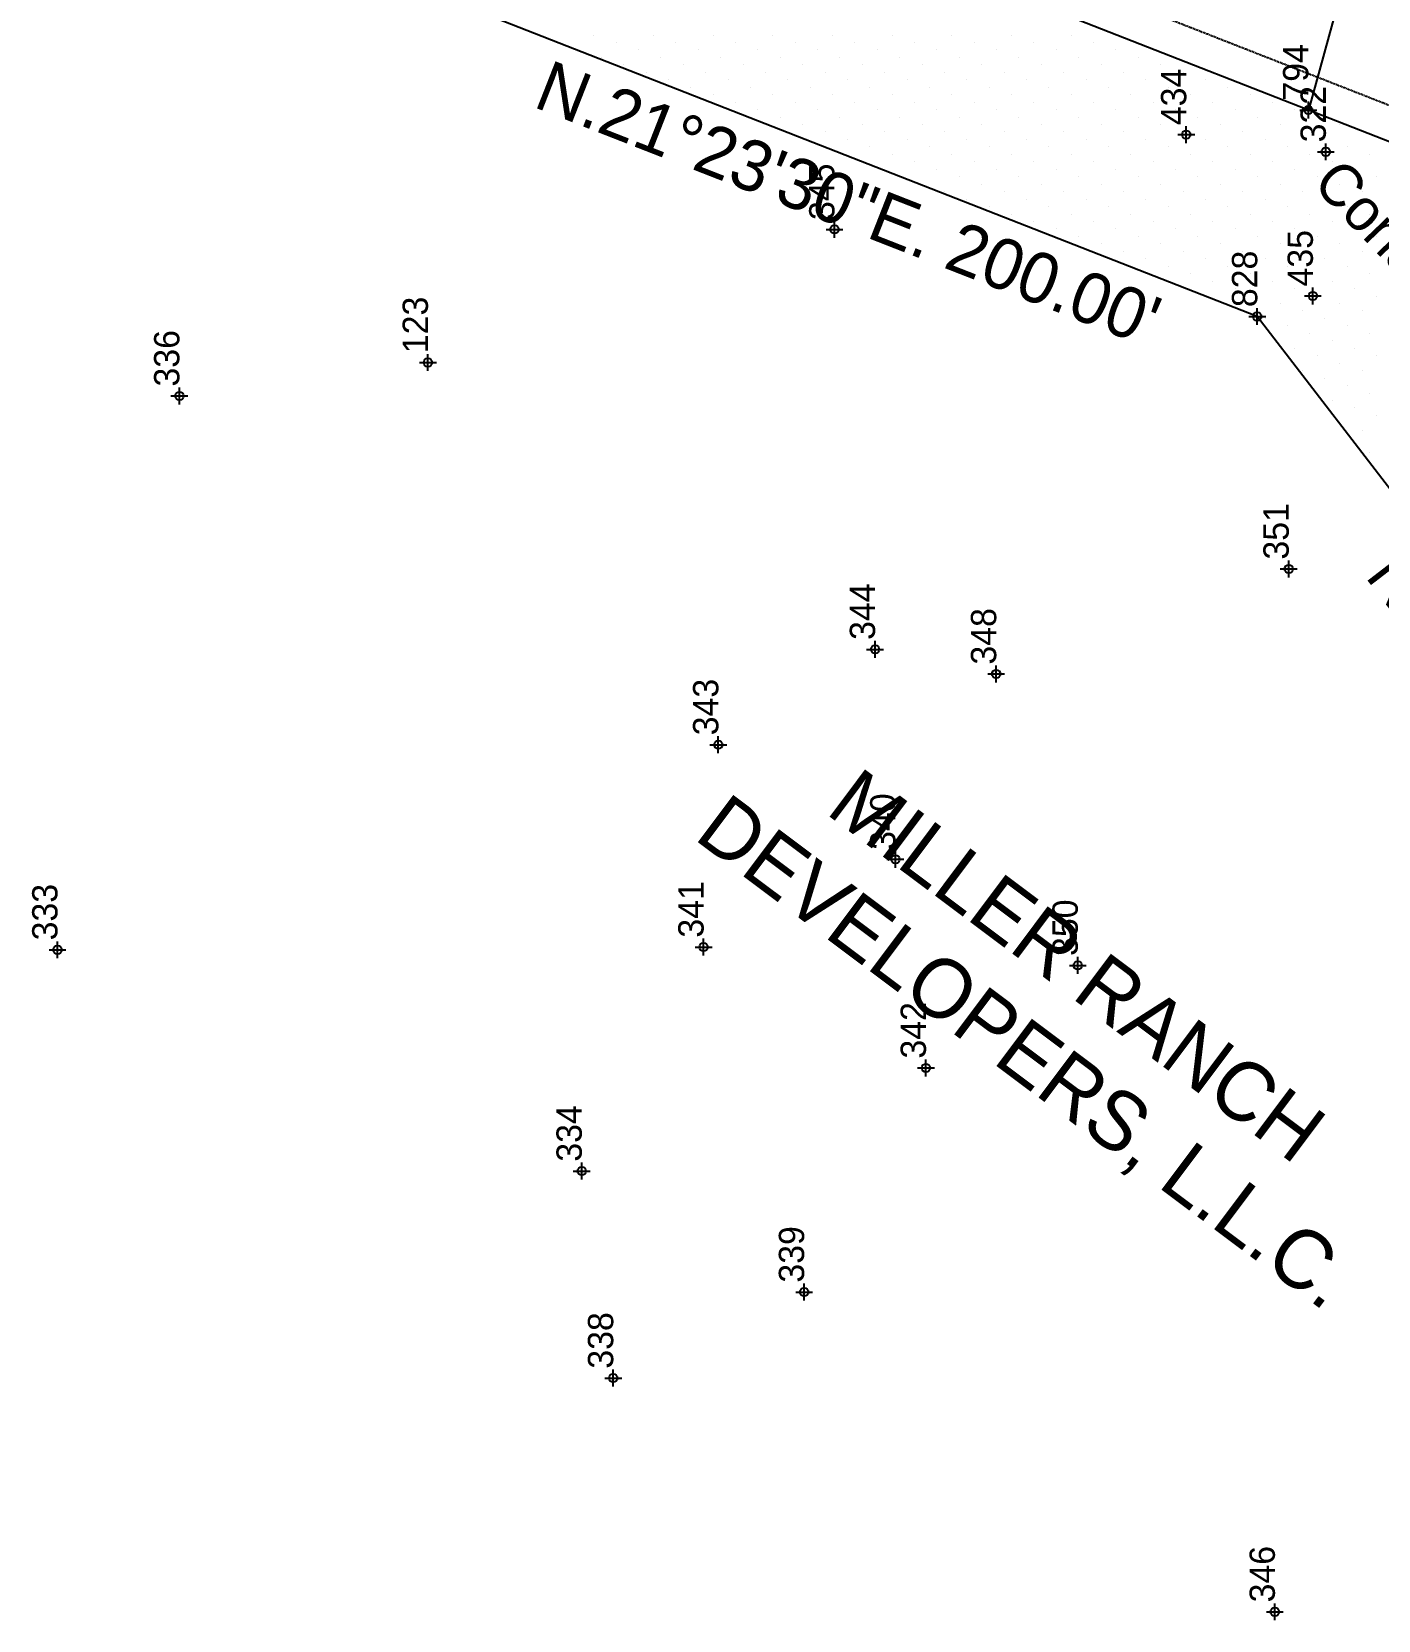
# Model space of a CAD drawing. Extents: x 26090 to 29323, y 9677 to 11446.
# Drawn here: x 26662.6 to 26981.7, y 10227.3 to 10603.8 of the extents above; entities that cross this region are included whole.
import ezdxf
from ezdxf.enums import TextEntityAlignment as Align

# ---------------------------------------------------------------- set-up
doc = ezdxf.new("R2010")
doc.units = 0
doc.header["$MEASUREMENT"] = 0
doc.header["$PDMODE"] = 34
doc.header["$PDSIZE"] = 2
doc.linetypes.add('HIDDEN', pattern=[0.375, 0.25, -0.125])
doc.layers.get('0').update_dxf_attribs({"linetype": 'CONTINUOUS'})
for name, color, linetype in [('V-ANNO', 7, 'CONTINUOUS'), ('V-CTRL', 8, 'CONTINUOUS'), ('V-ESMT', 5, 'HIDDEN'), ('V-PROP-DIM', 7, 'CONTINUOUS'), ('V-PROP-LINE', 1, 'CONTINUOUS'), ('V-PROP-PATT', 9, 'CONTINUOUS')]:
    doc.layers.add(name, color=color, linetype=linetype)
doc.styles.add('DASHED', font='DASHED')

# ---------------------------------------------------------------- blocks, each defined once
blk = doc.blocks.new('*X3')
at = {"color": 0}
for p, q in [((26795.81, 10603.07), (26795.81, 10603.07)), ((26801.11, 10601.3), (26801.11, 10601.3)), ((26809.95, 10603.07), (26809.95, 10603.07)), ((26815.26, 10601.3), (26815.26, 10601.3)), ((26824.1, 10603.07), (26824.1, 10603.07)), ((26829.4, 10601.3), (26829.4, 10601.3)), ((26838.24, 10603.07), (26838.24, 10603.07)), ((26843.54, 10601.3), (26843.54, 10601.3)), ((26852.38, 10603.07), (26852.38, 10603.07)), ((26857.68, 10601.3), (26857.68, 10601.3)), ((26866.52, 10603.07), (26866.52, 10603.07)), ((26871.83, 10601.3), (26871.83, 10601.3)), ((26880.66, 10603.07), (26880.66, 10603.07)), ((26885.97, 10601.3), (26885.97, 10601.3)), ((26894.81, 10603.07), (26894.81, 10603.07)), ((26900.11, 10601.3), (26900.11, 10601.3)), ((26908.95, 10603.07), (26908.95, 10603.07)), ((26914.25, 10601.3), (26914.25, 10601.3)), ((26792.28, 10599.53), (26792.28, 10599.53)), ((26797.58, 10597.76), (26797.58, 10597.76)), ((26802.88, 10596), (26802.88, 10596)), ((26806.42, 10599.53), (26806.42, 10599.53)), ((26811.72, 10597.76), (26811.72, 10597.76)), ((26817.02, 10596), (26817.02, 10596)), ((26820.56, 10599.53), (26820.56, 10599.53)), ((26825.86, 10597.76), (26825.86, 10597.76)), ((26831.17, 10596), (26831.17, 10596)), ((26834.7, 10599.53), (26834.7, 10599.53)), ((26840.01, 10597.76), (26840.01, 10597.76)), ((26845.31, 10596), (26845.31, 10596)), ((26848.84, 10599.53), (26848.84, 10599.53)), ((26854.15, 10597.76), (26854.15, 10597.76)), ((26859.45, 10596), (26859.45, 10596)), ((26862.99, 10599.53), (26862.99, 10599.53)), ((26868.29, 10597.76), (26868.29, 10597.76)), ((26873.59, 10596), (26873.59, 10596)), ((26877.13, 10599.53), (26877.13, 10599.53)), ((26882.43, 10597.76), (26882.43, 10597.76)), ((26887.74, 10596), (26887.74, 10596)), ((26891.27, 10599.53), (26891.27, 10599.53)), ((26896.57, 10597.76), (26896.57, 10597.76)), ((26901.88, 10596), (26901.88, 10596)), ((26905.41, 10599.53), (26905.41, 10599.53)), ((26910.72, 10597.76), (26910.72, 10597.76)), ((26916.02, 10596), (26916.02, 10596)), ((26919.56, 10599.53), (26919.56, 10599.53)), ((26924.86, 10597.76), (26924.86, 10597.76)), ((26930.16, 10596), (26930.16, 10596)), ((26808.19, 10594.23), (26808.19, 10594.23)), ((26813.49, 10592.46), (26813.49, 10592.46)), ((26822.33, 10594.23), (26822.33, 10594.23)), ((26827.63, 10592.46), (26827.63, 10592.46)), ((26836.47, 10594.23), (26836.47, 10594.23)), ((26841.77, 10592.46), (26841.77, 10592.46)), ((26850.61, 10594.23), (26850.61, 10594.23)), ((26855.92, 10592.46), (26855.92, 10592.46)), ((26864.75, 10594.23), (26864.75, 10594.23)), ((26870.06, 10592.46), (26870.06, 10592.46)), ((26878.9, 10594.23), (26878.9, 10594.23)), ((26884.2, 10592.46), (26884.2, 10592.46)), ((26893.04, 10594.23), (26893.04, 10594.23)), ((26898.34, 10592.46), (26898.34, 10592.46)), ((26907.18, 10594.23), (26907.18, 10594.23)), ((26912.48, 10592.46), (26912.48, 10592.46)), ((26921.32, 10594.23), (26921.32, 10594.23)), ((26926.63, 10592.46), (26926.63, 10592.46)), ((26935.47, 10594.23), (26935.47, 10594.23)), ((26940.77, 10592.46), (26940.77, 10592.46)), ((26818.79, 10590.69), (26818.79, 10590.69)), ((26824.1, 10588.92), (26824.1, 10588.92)), ((26832.93, 10590.69), (26832.93, 10590.69)), ((26838.24, 10588.92), (26838.24, 10588.92)), ((26847.08, 10590.69), (26847.08, 10590.69)), ((26852.38, 10588.92), (26852.38, 10588.92)), ((26861.22, 10590.69), (26861.22, 10590.69)), ((26866.52, 10588.92), (26866.52, 10588.92)), ((26875.36, 10590.69), (26875.36, 10590.69)), ((26880.66, 10588.92), (26880.66, 10588.92)), ((26889.5, 10590.69), (26889.5, 10590.69)), ((26894.81, 10588.92), (26894.81, 10588.92)), ((26903.65, 10590.69), (26903.65, 10590.69)), ((26908.95, 10588.92), (26908.95, 10588.92)), ((26917.79, 10590.69), (26917.79, 10590.69)), ((26923.09, 10588.92), (26923.09, 10588.92)), ((26931.93, 10590.69), (26931.93, 10590.69)), ((26937.23, 10588.92), (26937.23, 10588.92)), ((26946.07, 10590.69), (26946.07, 10590.69)), ((26951.37, 10588.92), (26951.37, 10588.92)), ((26829.4, 10587.16), (26829.4, 10587.16)), ((26834.7, 10585.39), (26834.7, 10585.39)), ((26843.54, 10587.16), (26843.54, 10587.16)), ((26848.84, 10585.39), (26848.84, 10585.39)), ((26857.68, 10587.16), (26857.68, 10587.16)), ((26862.99, 10585.39), (26862.99, 10585.39)), ((26871.83, 10587.16), (26871.83, 10587.16)), ((26877.13, 10585.39), (26877.13, 10585.39)), ((26885.97, 10587.16), (26885.97, 10587.16)), ((26891.27, 10585.39), (26891.27, 10585.39)), ((26900.11, 10587.16), (26900.11, 10587.16)), ((26905.41, 10585.39), (26905.41, 10585.39)), ((26914.25, 10587.16), (26914.25, 10587.16)), ((26919.56, 10585.39), (26919.56, 10585.39)), ((26928.39, 10587.16), (26928.39, 10587.16)), ((26933.7, 10585.39), (26933.7, 10585.39)), ((26942.54, 10587.16), (26942.54, 10587.16)), ((26947.84, 10585.39), (26947.84, 10585.39)), ((26956.68, 10587.16), (26956.68, 10587.16)), ((26961.98, 10585.39), (26961.98, 10585.39)), ((26840.01, 10583.62), (26840.01, 10583.62)), ((26845.31, 10581.85), (26845.31, 10581.85)), ((26854.15, 10583.62), (26854.15, 10583.62)), ((26859.45, 10581.85), (26859.45, 10581.85)), ((26868.29, 10583.62), (26868.29, 10583.62)), ((26873.59, 10581.85), (26873.59, 10581.85)), ((26882.43, 10583.62), (26882.43, 10583.62)), ((26887.74, 10581.85), (26887.74, 10581.85)), ((26896.57, 10583.62), (26896.57, 10583.62)), ((26901.88, 10581.85), (26901.88, 10581.85)), ((26910.72, 10583.62), (26910.72, 10583.62)), ((26916.02, 10581.85), (26916.02, 10581.85)), ((26924.86, 10583.62), (26924.86, 10583.62)), ((26930.16, 10581.85), (26930.16, 10581.85)), ((26939, 10583.62), (26939, 10583.62)), ((26944.3, 10581.85), (26944.3, 10581.85)), ((26953.14, 10583.62), (26953.14, 10583.62)), ((26958.45, 10581.85), (26958.45, 10581.85)), ((26967.28, 10583.62), (26967.28, 10583.62)), ((26972.59, 10581.85), (26972.59, 10581.85)), ((26850.61, 10580.09), (26850.61, 10580.09)), ((26855.92, 10578.32), (26855.92, 10578.32)), ((26864.75, 10580.09), (26864.75, 10580.09)), ((26870.06, 10578.32), (26870.06, 10578.32)), ((26878.9, 10580.09), (26878.9, 10580.09)), ((26884.2, 10578.32), (26884.2, 10578.32)), ((26893.04, 10580.09), (26893.04, 10580.09)), ((26898.34, 10578.32), (26898.34, 10578.32)), ((26907.18, 10580.09), (26907.18, 10580.09)), ((26912.48, 10578.32), (26912.48, 10578.32)), ((26921.32, 10580.09), (26921.32, 10580.09)), ((26926.63, 10578.32), (26926.63, 10578.32)), ((26935.47, 10580.09), (26935.47, 10580.09)), ((26940.77, 10578.32), (26940.77, 10578.32)), ((26949.61, 10580.09), (26949.61, 10580.09)), ((26954.91, 10578.32), (26954.91, 10578.32)), ((26963.75, 10580.09), (26963.75, 10580.09)), ((26969.05, 10578.32), (26969.05, 10578.32)), ((26977.89, 10580.09), (26977.89, 10580.09)), ((26861.22, 10576.55), (26861.22, 10576.55)), ((26866.52, 10574.78), (26866.52, 10574.78)), ((26875.36, 10576.55), (26875.36, 10576.55)), ((26880.66, 10574.78), (26880.66, 10574.78)), ((26889.5, 10576.55), (26889.5, 10576.55)), ((26894.81, 10574.78), (26894.81, 10574.78)), ((26903.65, 10576.55), (26903.65, 10576.55)), ((26908.95, 10574.78), (26908.95, 10574.78)), ((26917.79, 10576.55), (26917.79, 10576.55)), ((26923.09, 10574.78), (26923.09, 10574.78)), ((26931.93, 10576.55), (26931.93, 10576.55)), ((26937.23, 10574.78), (26937.23, 10574.78)), ((26946.07, 10576.55), (26946.07, 10576.55)), ((26951.37, 10574.78), (26951.37, 10574.78)), ((26960.21, 10576.55), (26960.21, 10576.55)), ((26965.52, 10574.78), (26965.52, 10574.78)), ((26974.36, 10576.55), (26974.36, 10576.55)), ((26979.66, 10574.78), (26979.66, 10574.78)), ((26871.83, 10573.01), (26871.83, 10573.01)), ((26877.13, 10571.25), (26877.13, 10571.25)), ((26885.97, 10573.01), (26885.97, 10573.01)), ((26891.27, 10571.25), (26891.27, 10571.25)), ((26900.11, 10573.01), (26900.11, 10573.01)), ((26905.41, 10571.25), (26905.41, 10571.25)), ((26914.25, 10573.01), (26914.25, 10573.01)), ((26919.56, 10571.25), (26919.56, 10571.25)), ((26928.39, 10573.01), (26928.39, 10573.01)), ((26933.7, 10571.25), (26933.7, 10571.25)), ((26942.54, 10573.01), (26942.54, 10573.01)), ((26947.84, 10571.25), (26947.84, 10571.25)), ((26956.68, 10573.01), (26956.68, 10573.01)), ((26961.98, 10571.25), (26961.98, 10571.25)), ((26970.82, 10573.01), (26970.82, 10573.01)), ((26976.12, 10571.25), (26976.12, 10571.25)), ((26873.59, 10567.71), (26873.59, 10567.71)), ((26878.9, 10565.94), (26878.9, 10565.94)), ((26882.43, 10569.48), (26882.43, 10569.48)), ((26887.74, 10567.71), (26887.74, 10567.71)), ((26893.04, 10565.94), (26893.04, 10565.94)), ((26896.57, 10569.48), (26896.57, 10569.48)), ((26901.88, 10567.71), (26901.88, 10567.71)), ((26907.18, 10565.94), (26907.18, 10565.94)), ((26910.72, 10569.48), (26910.72, 10569.48)), ((26916.02, 10567.71), (26916.02, 10567.71)), ((26921.32, 10565.94), (26921.32, 10565.94)), ((26924.86, 10569.48), (26924.86, 10569.48)), ((26930.16, 10567.71), (26930.16, 10567.71)), ((26935.47, 10565.94), (26935.47, 10565.94)), ((26939, 10569.48), (26939, 10569.48)), ((26944.3, 10567.71), (26944.3, 10567.71)), ((26949.61, 10565.94), (26949.61, 10565.94)), ((26953.14, 10569.48), (26953.14, 10569.48)), ((26958.45, 10567.71), (26958.45, 10567.71)), ((26963.75, 10565.94), (26963.75, 10565.94)), ((26967.28, 10569.48), (26967.28, 10569.48)), ((26972.59, 10567.71), (26972.59, 10567.71)), ((26977.89, 10565.94), (26977.89, 10565.94)), ((26981.43, 10569.48), (26981.43, 10569.48)), ((26884.2, 10564.18), (26884.2, 10564.18)), ((26889.5, 10562.41), (26889.5, 10562.41)), ((26898.34, 10564.18), (26898.34, 10564.18)), ((26903.65, 10562.41), (26903.65, 10562.41)), ((26912.48, 10564.18), (26912.48, 10564.18)), ((26917.79, 10562.41), (26917.79, 10562.41)), ((26926.63, 10564.18), (26926.63, 10564.18)), ((26931.93, 10562.41), (26931.93, 10562.41)), ((26940.77, 10564.18), (26940.77, 10564.18)), ((26946.07, 10562.41), (26946.07, 10562.41)), ((26954.91, 10564.18), (26954.91, 10564.18)), ((26960.21, 10562.41), (26960.21, 10562.41)), ((26969.05, 10564.18), (26969.05, 10564.18)), ((26974.36, 10562.41), (26974.36, 10562.41)), ((26894.81, 10560.64), (26894.81, 10560.64)), ((26900.11, 10558.87), (26900.11, 10558.87)), ((26908.95, 10560.64), (26908.95, 10560.64)), ((26914.25, 10558.87), (26914.25, 10558.87)), ((26923.09, 10560.64), (26923.09, 10560.64)), ((26928.39, 10558.87), (26928.39, 10558.87)), ((26937.23, 10560.64), (26937.23, 10560.64)), ((26942.54, 10558.87), (26942.54, 10558.87)), ((26951.37, 10560.64), (26951.37, 10560.64)), ((26956.68, 10558.87), (26956.68, 10558.87)), ((26965.52, 10560.64), (26965.52, 10560.64)), ((26970.82, 10558.87), (26970.82, 10558.87)), ((26979.66, 10560.64), (26979.66, 10560.64)), ((26905.41, 10557.1), (26905.41, 10557.1)), ((26910.72, 10555.34), (26910.72, 10555.34)), ((26919.56, 10557.1), (26919.56, 10557.1)), ((26924.86, 10555.34), (26924.86, 10555.34)), ((26933.7, 10557.1), (26933.7, 10557.1)), ((26939, 10555.34), (26939, 10555.34)), ((26947.84, 10557.1), (26947.84, 10557.1)), ((26953.14, 10555.34), (26953.14, 10555.34)), ((26961.98, 10557.1), (26961.98, 10557.1)), ((26967.28, 10555.34), (26967.28, 10555.34)), ((26976.12, 10557.1), (26976.12, 10557.1)), ((26981.43, 10555.34), (26981.43, 10555.34)), ((26916.02, 10553.57), (26916.02, 10553.57)), ((26921.32, 10551.8), (26921.32, 10551.8)), ((26930.16, 10553.57), (26930.16, 10553.57)), ((26935.47, 10551.8), (26935.47, 10551.8)), ((26944.3, 10553.57), (26944.3, 10553.57)), ((26949.61, 10551.8), (26949.61, 10551.8)), ((26958.45, 10553.57), (26958.45, 10553.57)), ((26963.75, 10551.8), (26963.75, 10551.8)), ((26972.59, 10553.57), (26972.59, 10553.57)), ((26977.89, 10551.8), (26977.89, 10551.8)), ((26926.63, 10550.03), (26926.63, 10550.03)), ((26931.93, 10548.27), (26931.93, 10548.27)), ((26940.77, 10550.03), (26940.77, 10550.03)), ((26946.07, 10548.27), (26946.07, 10548.27)), ((26954.91, 10550.03), (26954.91, 10550.03)), ((26960.21, 10548.27), (26960.21, 10548.27)), ((26969.05, 10550.03), (26969.05, 10550.03)), ((26974.36, 10548.27), (26974.36, 10548.27)), ((26937.23, 10546.5), (26937.23, 10546.5)), ((26942.54, 10544.73), (26942.54, 10544.73)), ((26951.37, 10546.5), (26951.37, 10546.5)), ((26956.68, 10544.73), (26956.68, 10544.73)), ((26965.52, 10546.5), (26965.52, 10546.5)), ((26970.82, 10544.73), (26970.82, 10544.73)), ((26979.66, 10546.5), (26979.66, 10546.5)), ((26947.84, 10542.96), (26947.84, 10542.96)), ((26953.14, 10541.19), (26953.14, 10541.19)), ((26958.45, 10539.43), (26958.45, 10539.43)), ((26961.98, 10542.96), (26961.98, 10542.96)), ((26967.28, 10541.19), (26967.28, 10541.19)), ((26972.59, 10539.43), (26972.59, 10539.43)), ((26976.12, 10542.96), (26976.12, 10542.96)), ((26981.43, 10541.19), (26981.43, 10541.19)), ((26954.91, 10535.89), (26954.91, 10535.89)), ((26963.75, 10537.66), (26963.75, 10537.66)), ((26969.05, 10535.89), (26969.05, 10535.89)), ((26977.89, 10537.66), (26977.89, 10537.66)), ((26960.21, 10534.12), (26960.21, 10534.12)), ((26965.52, 10532.36), (26965.52, 10532.36)), ((26974.36, 10534.12), (26974.36, 10534.12)), ((26979.66, 10532.36), (26979.66, 10532.36)), ((26961.98, 10528.82), (26961.98, 10528.82)), ((26970.82, 10530.59), (26970.82, 10530.59)), ((26976.12, 10528.82), (26976.12, 10528.82)), ((26967.28, 10527.05), (26967.28, 10527.05)), ((26972.59, 10525.28), (26972.59, 10525.28)), ((26981.43, 10527.05), (26981.43, 10527.05)), ((26963.75, 10523.52), (26963.75, 10523.52)), ((26969.05, 10521.75), (26969.05, 10521.75)), ((26977.89, 10523.52), (26977.89, 10523.52)), ((26974.36, 10519.98), (26974.36, 10519.98)), ((26979.66, 10518.21), (26979.66, 10518.21)), ((26970.82, 10516.45), (26970.82, 10516.45)), ((26976.12, 10514.68), (26976.12, 10514.68)), ((26972.59, 10511.14), (26972.59, 10511.14)), ((26977.89, 10509.37), (26977.89, 10509.37)), ((26981.43, 10512.91), (26981.43, 10512.91)), ((26979.66, 10504.07), (26979.66, 10504.07))]:
    blk.add_line(p, q, dxfattribs=at)

msp = doc.modelspace()

# ---------------------------------------------------------------- linework, layer by layer
at = {"layer": 'V-CTRL'}
for p in [(26965.16, 10585.3), (26936.23, 10579.47), (26969.31, 10575.39), (26852.84, 10556.99), (26966.24, 10541.23), (26953.05, 10536.34), (26953.05, 10536.34), (26756.48, 10525.44), (26697.56, 10517.52), (26960.51, 10476.5), (26862.47, 10457.45), (26891.18, 10451.61), (26825.31, 10434.85), (26867.29, 10407.69), (26821.82, 10386.88), (26668.67, 10386.23), (26910.51, 10382.54), (26874.53, 10358.22), (26792.94, 10333.77), (26845.65, 10305.1), (26800.4, 10284.7), (26957.23, 10229.3)]:
    msp.add_point(p, dxfattribs=at)
at = {"layer": 'V-ESMT'}
msp.add_line((27067.2, 10553.92), (26784.38, 10664.71), dxfattribs=at)
at = {"layer": 'V-PROP-LINE'}
for p, q in [((27000.57, 10713.81), (26965.16, 10585.3)), ((27075.03, 10542.26), (26783.81, 10656.34)), ((26953.05, 10536.34), (26766.83, 10609.29)), ((27133.9, 10301), (26953.05, 10536.34))]:
    msp.add_line(p, q, dxfattribs=at)

# ---------------------------------------------------------------- block references
at = {"layer": 'V-PROP-PATT'}
msp.add_blockref('*X3', (0, 0), dxfattribs=at)

# ---------------------------------------------------------------- texts
at = {"layer": 'V-ANNO'}
msp.add_text('Conservation & Common Area', height=10, rotation=313.7115, dxfattribs=at).set_placement((26965.86, 10567.61))
at = {"layer": 'V-ANNO', "style": 'DASHED'}
for s, p in [('MILLER RANCH', (26850.46, 10418.7)), ('DEVELOPERS, L.L.C.', (26819.23, 10412.65))]:
    msp.add_text(s, height=14, rotation=323.1443, dxfattribs=at).set_placement(p)
at = {"layer": 'V-CTRL'}
for s, p in [(' 794 ', (26965.16, 10585.3)), (' 434 ', (26936.23, 10579.47)), (' 322 ', (26969.31, 10575.39)), (' 345 ', (26852.84, 10556.99)), (' 435 ', (26966.24, 10541.23)), (' 828 ', (26953.05, 10536.34)), (' 828 ', (26953.05, 10536.34)), (' 123 ', (26756.48, 10525.44)), (' 336 ', (26697.56, 10517.52)), (' 351 ', (26960.51, 10476.5)), (' 344 ', (26862.47, 10457.45)), (' 348 ', (26891.18, 10451.61)), (' 343 ', (26825.31, 10434.85)), (' 340 ', (26867.29, 10407.69)), (' 333 ', (26668.67, 10386.23)), (' 341 ', (26821.82, 10386.88)), (' 350 ', (26910.51, 10382.54)), (' 342 ', (26874.53, 10358.22)), (' 334 ', (26792.94, 10333.77)), (' 339 ', (26845.65, 10305.1)), (' 338 ', (26800.4, 10284.7)), (' 346 ', (26957.23, 10229.3))]:
    msp.add_text(s, height=6, rotation=90, dxfattribs=at).set_placement(p)
at = {"layer": 'V-PROP-DIM'}
for s, rotation, p in [('N.21%%d23\'30"E. 200.00\'', 338.6083, (26856.18, 10563.2)), ('N. 52%%d27\'36" E.  296.80\'', 307.54, (27034.92, 10411.08))]:
    msp.add_text(s, height=12, rotation=rotation, dxfattribs=at).set_placement(p, align=Align.MIDDLE)

doc.saveas('drawing.dxf')
